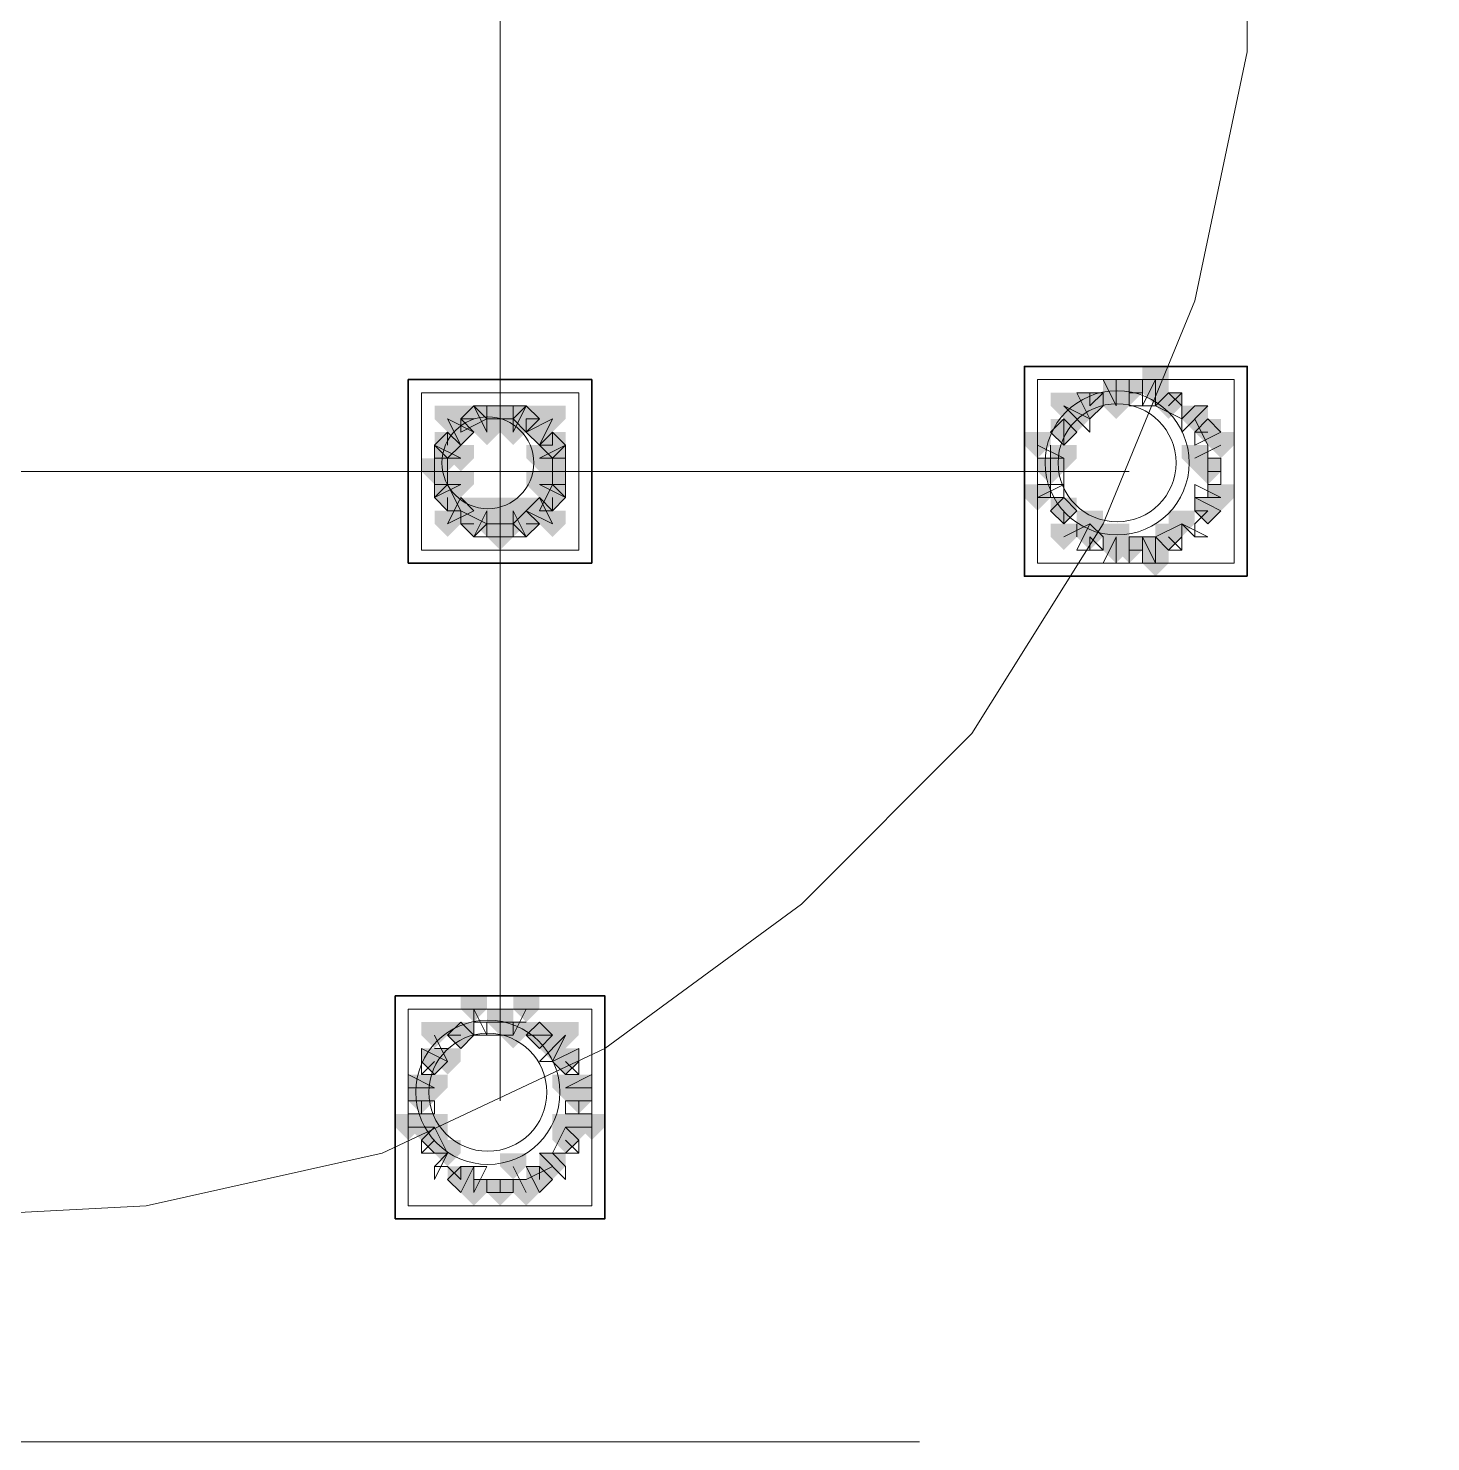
# Model space of a CAD drawing. Header units: millimetres. Extents: x 2315 to 4619, y 1334 to 1897.
# Drawn here: x 3976.33 to 3982.87, y 1534.67 to 1541.26 of the extents above; entities that cross this region are included whole.
import ezdxf

# ---------------------------------------------------------------- set-up
doc = ezdxf.new("R2010")
doc.units = ezdxf.units.MM
doc.linetypes.add('PDF_IMPORT', pattern=[1, 0.8, -0.2])
for name, color, linetype, true_color in [('PDF_10', 7, 'Continuous', 0x00b85c), ('PDF_AXIS', 7, 'Continuous', 0x00b85c), ('PDF_柱构件', 7, 'Continuous', 0x00b85c), ('PDF_转运站初步方案', 7, 'Continuous', 0x00b85c)]:
    doc.layers.add(name, color=color, linetype=linetype, true_color=true_color)
doc.layers.add('PDF_中心线层', color=1, linetype='Continuous')
doc.layers.add('PDF_粗实线层', color=7, linetype='Continuous')

msp = doc.modelspace()

# ---------------------------------------------------------------- hatches: boundary and pattern name
at = {"layer": 'PDF_10', "transparency": 33554559}
for points in [[(3981.4604, 1539.6195), (3981.3993, 1539.6195), (3981.3993, 1539.5584), (3981.4604, 1539.4974), (3981.5215, 1539.5584), (3981.5215, 1539.6195)], [(3981.4604, 1539.6195), (3981.3993, 1539.6195), (3981.3993, 1539.5584), (3981.4604, 1539.4974), (3981.5215, 1539.5584), (3981.5215, 1539.6195)], [(3981.2771, 1539.5584), (3981.2161, 1539.5584), (3981.2161, 1539.4974), (3981.2771, 1539.4363), (3981.3382, 1539.4974), (3981.3382, 1539.5584)], [(3981.2771, 1539.5584), (3981.2161, 1539.5584), (3981.2161, 1539.4974), (3981.2771, 1539.4363), (3981.3382, 1539.4974), (3981.3382, 1539.5584)], [(3981.6436, 1539.5584), (3981.5825, 1539.5584), (3981.5825, 1539.4974), (3981.6436, 1539.4363), (3981.7047, 1539.4974), (3981.7047, 1539.5584)], [(3981.6436, 1539.5584), (3981.5825, 1539.5584), (3981.5825, 1539.4974), (3981.6436, 1539.4363), (3981.7047, 1539.4974), (3981.7047, 1539.5584)], [(3978.4063, 1539.4974), (3978.3452, 1539.4974), (3978.3452, 1539.4363), (3978.4063, 1539.3752), (3978.4674, 1539.4363), (3978.4674, 1539.4974)], [(3978.4063, 1539.4974), (3978.3452, 1539.4974), (3978.3452, 1539.4363), (3978.4063, 1539.3752), (3978.4674, 1539.4363), (3978.4674, 1539.4974)], [(3978.5285, 1539.4974), (3978.4674, 1539.4974), (3978.4674, 1539.4363), (3978.5285, 1539.3752), (3978.5896, 1539.4363), (3978.5896, 1539.4974)], [(3978.5285, 1539.4974), (3978.4674, 1539.4974), (3978.4674, 1539.4363), (3978.5285, 1539.3752), (3978.5896, 1539.4363), (3978.5896, 1539.4974)], [(3978.6506, 1539.4974), (3978.5896, 1539.4974), (3978.5896, 1539.4363), (3978.6506, 1539.3752), (3978.7117, 1539.4363), (3978.7117, 1539.4974)], [(3978.6506, 1539.4974), (3978.5896, 1539.4974), (3978.5896, 1539.4363), (3978.6506, 1539.3752), (3978.7117, 1539.4363), (3978.7117, 1539.4974)], [(3981.155, 1539.4363), (3981.0939, 1539.4363), (3981.0939, 1539.3752), (3981.155, 1539.3141), (3981.2161, 1539.3752), (3981.2161, 1539.4363)], [(3981.155, 1539.4363), (3981.0939, 1539.4363), (3981.0939, 1539.3752), (3981.155, 1539.3141), (3981.2161, 1539.3752), (3981.2161, 1539.4363)], [(3981.155, 1539.4363), (3981.0939, 1539.4363), (3981.0939, 1539.3752), (3981.155, 1539.3141), (3981.2161, 1539.3752), (3981.2161, 1539.4363)], [(3981.8269, 1539.4363), (3981.7658, 1539.4363), (3981.7658, 1539.3752), (3981.8269, 1539.3141), (3981.8879, 1539.3752), (3981.8879, 1539.4363)], [(3981.8269, 1539.4363), (3981.7658, 1539.4363), (3981.7658, 1539.3752), (3981.8269, 1539.3141), (3981.8879, 1539.3752), (3981.8879, 1539.4363)], [(3978.2842, 1539.3752), (3978.2231, 1539.3752), (3978.2231, 1539.3141), (3978.2842, 1539.253), (3978.3452, 1539.3141), (3978.3452, 1539.3752)], [(3978.2842, 1539.3752), (3978.2231, 1539.3752), (3978.2231, 1539.3141), (3978.2842, 1539.253), (3978.3452, 1539.3141), (3978.3452, 1539.3752)], [(3978.2842, 1539.3752), (3978.2231, 1539.3752), (3978.2231, 1539.3141), (3978.2842, 1539.253), (3978.3452, 1539.3141), (3978.3452, 1539.3752)], [(3978.7728, 1539.3752), (3978.7117, 1539.3752), (3978.7117, 1539.3141), (3978.7728, 1539.253), (3978.8339, 1539.3141), (3978.8339, 1539.3752)], [(3978.7728, 1539.3752), (3978.7117, 1539.3752), (3978.7117, 1539.3141), (3978.7728, 1539.253), (3978.8339, 1539.3141), (3978.8339, 1539.3752)], [(3978.2231, 1539.253), (3978.162, 1539.253), (3978.162, 1539.192), (3978.2231, 1539.1309), (3978.2842, 1539.192), (3978.2842, 1539.253)], [(3978.2231, 1539.253), (3978.162, 1539.253), (3978.162, 1539.192), (3978.2231, 1539.1309), (3978.2842, 1539.192), (3978.2842, 1539.253)], [(3978.7728, 1539.253), (3978.7117, 1539.253), (3978.7117, 1539.192), (3978.7728, 1539.1309), (3978.8339, 1539.192), (3978.8339, 1539.253)], [(3978.7728, 1539.253), (3978.7117, 1539.253), (3978.7117, 1539.192), (3978.7728, 1539.1309), (3978.8339, 1539.192), (3978.8339, 1539.253)], [(3981.0939, 1539.253), (3981.0328, 1539.253), (3981.0328, 1539.192), (3981.0939, 1539.1309), (3981.155, 1539.192), (3981.155, 1539.253)], [(3981.0939, 1539.253), (3981.0328, 1539.253), (3981.0328, 1539.192), (3981.0939, 1539.1309), (3981.155, 1539.192), (3981.155, 1539.253)], [(3981.8269, 1539.253), (3981.7658, 1539.253), (3981.7658, 1539.192), (3981.8269, 1539.1309), (3981.8879, 1539.192), (3981.8879, 1539.253)], [(3981.8269, 1539.253), (3981.7658, 1539.253), (3981.7658, 1539.192), (3981.8269, 1539.1309), (3981.8879, 1539.192), (3981.8879, 1539.253)], [(3978.2842, 1539.1309), (3978.2231, 1539.1309), (3978.2231, 1539.0698), (3978.2842, 1539.0087), (3978.3452, 1539.0698), (3978.3452, 1539.1309)], [(3978.2842, 1539.1309), (3978.2231, 1539.1309), (3978.2231, 1539.0698), (3978.2842, 1539.0087), (3978.3452, 1539.0698), (3978.3452, 1539.1309)], [(3978.7728, 1539.1309), (3978.7117, 1539.1309), (3978.7117, 1539.0698), (3978.7728, 1539.0087), (3978.8339, 1539.0698), (3978.8339, 1539.1309)], [(3978.7728, 1539.1309), (3978.7117, 1539.1309), (3978.7117, 1539.0698), (3978.7728, 1539.0087), (3978.8339, 1539.0698), (3978.8339, 1539.1309)], [(3981.155, 1539.0698), (3981.0939, 1539.0698), (3981.0939, 1539.0087), (3981.155, 1538.9476), (3981.2161, 1539.0087), (3981.2161, 1539.0698)], [(3981.155, 1539.0698), (3981.0939, 1539.0698), (3981.0939, 1539.0087), (3981.155, 1538.9476), (3981.2161, 1539.0087), (3981.2161, 1539.0698)], [(3981.155, 1539.0698), (3981.0939, 1539.0698), (3981.0939, 1539.0087), (3981.155, 1538.9476), (3981.2161, 1539.0087), (3981.2161, 1539.0698)], [(3981.8269, 1539.0698), (3981.7658, 1539.0698), (3981.7658, 1539.0087), (3981.8269, 1538.9476), (3981.8879, 1539.0087), (3981.8879, 1539.0698)], [(3981.8269, 1539.0698), (3981.7658, 1539.0698), (3981.7658, 1539.0087), (3981.8269, 1538.9476), (3981.8879, 1539.0087), (3981.8879, 1539.0698)], [(3978.4063, 1539.0087), (3978.3452, 1539.0087), (3978.3452, 1538.9476), (3978.4063, 1538.8866), (3978.4674, 1538.9476), (3978.4674, 1539.0087)], [(3978.4063, 1539.0087), (3978.3452, 1539.0087), (3978.3452, 1538.9476), (3978.4063, 1538.8866), (3978.4674, 1538.9476), (3978.4674, 1539.0087)], [(3978.6506, 1539.0087), (3978.5896, 1539.0087), (3978.5896, 1538.9476), (3978.6506, 1538.8866), (3978.7117, 1538.9476), (3978.7117, 1539.0087)], [(3978.6506, 1539.0087), (3978.5896, 1539.0087), (3978.5896, 1538.9476), (3978.6506, 1538.8866), (3978.7117, 1538.9476), (3978.7117, 1539.0087)], [(3978.6506, 1539.0087), (3978.5896, 1539.0087), (3978.5896, 1538.9476), (3978.6506, 1538.8866), (3978.7117, 1538.9476), (3978.7117, 1539.0087)], [(3978.5285, 1538.9476), (3978.4674, 1538.9476), (3978.4674, 1538.8866), (3978.5285, 1538.8255), (3978.5896, 1538.8866), (3978.5896, 1538.9476)], [(3978.5285, 1538.9476), (3978.4674, 1538.9476), (3978.4674, 1538.8866), (3978.5285, 1538.8255), (3978.5896, 1538.8866), (3978.5896, 1538.9476)], [(3981.2771, 1538.9476), (3981.2161, 1538.9476), (3981.2161, 1538.8866), (3981.2771, 1538.8255), (3981.3382, 1538.8866), (3981.3382, 1538.9476)], [(3981.2771, 1538.9476), (3981.2161, 1538.9476), (3981.2161, 1538.8866), (3981.2771, 1538.8255), (3981.3382, 1538.8866), (3981.3382, 1538.9476)], [(3981.6436, 1538.9476), (3981.5825, 1538.9476), (3981.5825, 1538.8866), (3981.6436, 1538.8255), (3981.7047, 1538.8866), (3981.7047, 1538.9476)], [(3981.6436, 1538.9476), (3981.5825, 1538.9476), (3981.5825, 1538.8866), (3981.6436, 1538.8255), (3981.7047, 1538.8866), (3981.7047, 1538.9476)], [(3981.4604, 1538.8866), (3981.3993, 1538.8866), (3981.3993, 1538.8255), (3981.4604, 1538.7644), (3981.5215, 1538.8255), (3981.5215, 1538.8866)], [(3981.4604, 1538.8866), (3981.3993, 1538.8866), (3981.3993, 1538.8255), (3981.4604, 1538.7644), (3981.5215, 1538.8255), (3981.5215, 1538.8866)], [(3978.3452, 1536.6265), (3978.2842, 1536.6265), (3978.2842, 1536.5655), (3978.3452, 1536.5044), (3978.4063, 1536.5655), (3978.4063, 1536.6265)], [(3978.3452, 1536.6265), (3978.2842, 1536.6265), (3978.2842, 1536.5655), (3978.3452, 1536.5044), (3978.4063, 1536.5655), (3978.4063, 1536.6265)], [(3978.3452, 1536.6265), (3978.2842, 1536.6265), (3978.2842, 1536.5655), (3978.3452, 1536.5044), (3978.4063, 1536.5655), (3978.4063, 1536.6265)], [(3978.5285, 1536.6876), (3978.4674, 1536.6876), (3978.4674, 1536.6265), (3978.5285, 1536.5655), (3978.5896, 1536.6265), (3978.5896, 1536.6876)], [(3978.5285, 1536.6876), (3978.4674, 1536.6876), (3978.4674, 1536.6265), (3978.5285, 1536.5655), (3978.5896, 1536.6265), (3978.5896, 1536.6876)], [(3978.7117, 1536.6265), (3978.6506, 1536.6265), (3978.6506, 1536.5655), (3978.7117, 1536.5044), (3978.7728, 1536.5655), (3978.7728, 1536.6265)], [(3978.7117, 1536.6265), (3978.6506, 1536.6265), (3978.6506, 1536.5655), (3978.7117, 1536.5044), (3978.7728, 1536.5655), (3978.7728, 1536.6265)], [(3978.7117, 1536.6265), (3978.6506, 1536.6265), (3978.6506, 1536.5655), (3978.7117, 1536.5044), (3978.7728, 1536.5655), (3978.7728, 1536.6265)], [(3978.2231, 1536.5044), (3978.162, 1536.5044), (3978.162, 1536.4433), (3978.2231, 1536.3822), (3978.2842, 1536.4433), (3978.2842, 1536.5044)], [(3978.2231, 1536.5044), (3978.162, 1536.5044), (3978.162, 1536.4433), (3978.2231, 1536.3822), (3978.2842, 1536.4433), (3978.2842, 1536.5044)], [(3978.8339, 1536.5044), (3978.7728, 1536.5044), (3978.7728, 1536.4433), (3978.8339, 1536.3822), (3978.895, 1536.4433), (3978.895, 1536.5044)], [(3978.8339, 1536.5044), (3978.7728, 1536.5044), (3978.7728, 1536.4433), (3978.8339, 1536.3822), (3978.895, 1536.4433), (3978.895, 1536.5044)], [(3978.162, 1536.3211), (3978.1009, 1536.3211), (3978.1009, 1536.2601), (3978.162, 1536.199), (3978.2231, 1536.2601), (3978.2231, 1536.3211)], [(3978.162, 1536.3211), (3978.1009, 1536.3211), (3978.1009, 1536.2601), (3978.162, 1536.199), (3978.2231, 1536.2601), (3978.2231, 1536.3211)], [(3978.895, 1536.3211), (3978.8339, 1536.3211), (3978.8339, 1536.2601), (3978.895, 1536.199), (3978.9561, 1536.2601), (3978.9561, 1536.3211)], [(3978.895, 1536.3211), (3978.8339, 1536.3211), (3978.8339, 1536.2601), (3978.895, 1536.199), (3978.9561, 1536.2601), (3978.9561, 1536.3211)], [(3978.2231, 1536.1379), (3978.162, 1536.1379), (3978.162, 1536.0768), (3978.2231, 1536.0157), (3978.2842, 1536.0768), (3978.2842, 1536.1379)], [(3978.2231, 1536.1379), (3978.162, 1536.1379), (3978.162, 1536.0768), (3978.2231, 1536.0157), (3978.2842, 1536.0768), (3978.2842, 1536.1379)], [(3978.8339, 1536.1379), (3978.7728, 1536.1379), (3978.7728, 1536.0768), (3978.8339, 1536.0157), (3978.895, 1536.0768), (3978.895, 1536.1379)], [(3978.8339, 1536.1379), (3978.7728, 1536.1379), (3978.7728, 1536.0768), (3978.8339, 1536.0157), (3978.895, 1536.0768), (3978.895, 1536.1379)], [(3978.3452, 1535.9547), (3978.2842, 1535.9547), (3978.2842, 1535.8936), (3978.3452, 1535.8325), (3978.4063, 1535.8936), (3978.4063, 1535.9547)], [(3978.3452, 1535.9547), (3978.2842, 1535.9547), (3978.2842, 1535.8936), (3978.3452, 1535.8325), (3978.4063, 1535.8936), (3978.4063, 1535.9547)], [(3978.7117, 1535.9547), (3978.6506, 1535.9547), (3978.6506, 1535.8936), (3978.7117, 1535.8325), (3978.7728, 1535.8936), (3978.7728, 1535.9547)], [(3978.7117, 1535.9547), (3978.6506, 1535.9547), (3978.6506, 1535.8936), (3978.7117, 1535.8325), (3978.7728, 1535.8936), (3978.7728, 1535.9547)], [(3978.5285, 1535.8936), (3978.4674, 1535.8936), (3978.4674, 1535.8325), (3978.5285, 1535.7714), (3978.5896, 1535.8325), (3978.5896, 1535.8936)], [(3978.5285, 1535.8936), (3978.4674, 1535.8936), (3978.4674, 1535.8325), (3978.5285, 1535.7714), (3978.5896, 1535.8325), (3978.5896, 1535.8936)]]:
    msp.add_hatch(color=6, dxfattribs=at).paths.add_polyline_path(points)
at = {"layer": 'PDF_柱构件', "transparency": 33554559}
for points in [[(3981.5825, 1539.6806), (3981.5215, 1539.6806), (3981.5215, 1539.6195), (3981.5825, 1539.5584), (3981.6436, 1539.6195), (3981.6436, 1539.6806)], [(3981.3993, 1539.6195), (3981.3382, 1539.6195), (3981.3382, 1539.5584), (3981.3993, 1539.4974), (3981.4604, 1539.5584), (3981.4604, 1539.6195)], [(3981.5825, 1539.6195), (3981.5215, 1539.6195), (3981.5215, 1539.5584), (3981.5825, 1539.4974), (3981.6436, 1539.5584), (3981.6436, 1539.6195)], [(3981.155, 1539.5584), (3981.0939, 1539.5584), (3981.0939, 1539.4974), (3981.155, 1539.4363), (3981.2161, 1539.4974), (3981.2161, 1539.5584)], [(3981.3993, 1539.5584), (3981.3382, 1539.5584), (3981.3382, 1539.4974), (3981.3993, 1539.4363), (3981.4604, 1539.4974), (3981.4604, 1539.5584)], [(3978.2842, 1539.4974), (3978.2231, 1539.4974), (3978.2231, 1539.4363), (3978.2842, 1539.3752), (3978.3452, 1539.4363), (3978.3452, 1539.4974)], [(3978.4674, 1539.4974), (3978.4063, 1539.4974), (3978.4063, 1539.4363), (3978.4674, 1539.3752), (3978.5285, 1539.4363), (3978.5285, 1539.4974)], [(3978.5896, 1539.4974), (3978.5285, 1539.4974), (3978.5285, 1539.4363), (3978.5896, 1539.3752), (3978.6506, 1539.4363), (3978.6506, 1539.4974)], [(3978.7728, 1539.4974), (3978.7117, 1539.4974), (3978.7117, 1539.4363), (3978.7728, 1539.3752), (3978.8339, 1539.4363), (3978.8339, 1539.4974)], [(3981.2161, 1539.4974), (3981.155, 1539.4974), (3981.155, 1539.4363), (3981.2161, 1539.3752), (3981.2771, 1539.4363), (3981.2771, 1539.4974)], [(3981.7658, 1539.4974), (3981.7047, 1539.4974), (3981.7047, 1539.4363), (3981.7658, 1539.3752), (3981.8269, 1539.4363), (3981.8269, 1539.4974)], [(3978.3452, 1539.4363), (3978.2842, 1539.4363), (3978.2842, 1539.3752), (3978.3452, 1539.3141), (3978.4063, 1539.3752), (3978.4063, 1539.4363)], [(3978.4674, 1539.4363), (3978.4063, 1539.4363), (3978.4063, 1539.3752), (3978.4674, 1539.3141), (3978.5285, 1539.3752), (3978.5285, 1539.4363)], [(3978.5896, 1539.4363), (3978.5285, 1539.4363), (3978.5285, 1539.3752), (3978.5896, 1539.3141), (3978.6506, 1539.3752), (3978.6506, 1539.4363)], [(3978.7117, 1539.4363), (3978.6506, 1539.4363), (3978.6506, 1539.3752), (3978.7117, 1539.3141), (3978.7728, 1539.3752), (3978.7728, 1539.4363)], [(3981.0328, 1539.3752), (3980.9717, 1539.3752), (3980.9717, 1539.3141), (3981.0328, 1539.253), (3981.0939, 1539.3141), (3981.0939, 1539.3752)], [(3981.8879, 1539.3752), (3981.8269, 1539.3752), (3981.8269, 1539.3141), (3981.8879, 1539.253), (3981.949, 1539.3141), (3981.949, 1539.3752)], [(3978.2842, 1539.3141), (3978.2231, 1539.3141), (3978.2231, 1539.253), (3978.2842, 1539.192), (3978.3452, 1539.253), (3978.3452, 1539.3141)], [(3978.3452, 1539.3141), (3978.2842, 1539.3141), (3978.2842, 1539.253), (3978.3452, 1539.192), (3978.4063, 1539.253), (3978.4063, 1539.3141)], [(3978.7117, 1539.3141), (3978.6506, 1539.3141), (3978.6506, 1539.253), (3978.7117, 1539.192), (3978.7728, 1539.253), (3978.7728, 1539.3141)], [(3978.7728, 1539.3141), (3978.7117, 1539.3141), (3978.7117, 1539.253), (3978.7728, 1539.192), (3978.8339, 1539.253), (3978.8339, 1539.3141)], [(3981.155, 1539.3141), (3981.0939, 1539.3141), (3981.0939, 1539.253), (3981.155, 1539.192), (3981.2161, 1539.253), (3981.2161, 1539.3141)], [(3981.7658, 1539.3141), (3981.7047, 1539.3141), (3981.7047, 1539.253), (3981.7658, 1539.192), (3981.8269, 1539.253), (3981.8269, 1539.3141)], [(3978.2842, 1539.192), (3978.2231, 1539.192), (3978.2231, 1539.1309), (3978.2842, 1539.0698), (3978.3452, 1539.1309), (3978.3452, 1539.192)], [(3978.3452, 1539.192), (3978.2842, 1539.192), (3978.2842, 1539.1309), (3978.3452, 1539.0698), (3978.4063, 1539.1309), (3978.4063, 1539.192)], [(3978.7117, 1539.192), (3978.6506, 1539.192), (3978.6506, 1539.1309), (3978.7117, 1539.0698), (3978.7728, 1539.1309), (3978.7728, 1539.192)], [(3978.7728, 1539.192), (3978.7117, 1539.192), (3978.7117, 1539.1309), (3978.7728, 1539.0698), (3978.8339, 1539.1309), (3978.8339, 1539.192)], [(3981.0328, 1539.1309), (3980.9717, 1539.1309), (3980.9717, 1539.0698), (3981.0328, 1539.0087), (3981.0939, 1539.0698), (3981.0939, 1539.1309)], [(3981.8879, 1539.1309), (3981.8269, 1539.1309), (3981.8269, 1539.0698), (3981.8879, 1539.0087), (3981.949, 1539.0698), (3981.949, 1539.1309)], [(3978.3452, 1539.0698), (3978.2842, 1539.0698), (3978.2842, 1539.0087), (3978.3452, 1538.9476), (3978.4063, 1539.0087), (3978.4063, 1539.0698)], [(3978.4674, 1539.0698), (3978.4063, 1539.0698), (3978.4063, 1539.0087), (3978.4674, 1538.9476), (3978.5285, 1539.0087), (3978.5285, 1539.0698)], [(3978.5896, 1539.0698), (3978.5285, 1539.0698), (3978.5285, 1539.0087), (3978.5896, 1538.9476), (3978.6506, 1539.0087), (3978.6506, 1539.0698)], [(3978.7117, 1539.0698), (3978.6506, 1539.0698), (3978.6506, 1539.0087), (3978.7117, 1538.9476), (3978.7728, 1539.0087), (3978.7728, 1539.0698)], [(3978.2842, 1539.0087), (3978.2231, 1539.0087), (3978.2231, 1538.9476), (3978.2842, 1538.8866), (3978.3452, 1538.9476), (3978.3452, 1539.0087)], [(3978.4674, 1539.0087), (3978.4063, 1539.0087), (3978.4063, 1538.9476), (3978.4674, 1538.8866), (3978.5285, 1538.9476), (3978.5285, 1539.0087)], [(3978.5896, 1539.0087), (3978.5285, 1539.0087), (3978.5285, 1538.9476), (3978.5896, 1538.8866), (3978.6506, 1538.9476), (3978.6506, 1539.0087)], [(3978.7728, 1539.0087), (3978.7117, 1539.0087), (3978.7117, 1538.9476), (3978.7728, 1538.8866), (3978.8339, 1538.9476), (3978.8339, 1539.0087)], [(3981.2771, 1539.0087), (3981.2161, 1539.0087), (3981.2161, 1538.9476), (3981.2771, 1538.8866), (3981.3382, 1538.9476), (3981.3382, 1539.0087)], [(3981.7047, 1539.0087), (3981.6436, 1539.0087), (3981.6436, 1538.9476), (3981.7047, 1538.8866), (3981.7658, 1538.9476), (3981.7658, 1539.0087)], [(3981.155, 1538.9476), (3981.0939, 1538.9476), (3981.0939, 1538.8866), (3981.155, 1538.8255), (3981.2161, 1538.8866), (3981.2161, 1538.9476)], [(3981.3993, 1538.9476), (3981.3382, 1538.9476), (3981.3382, 1538.8866), (3981.3993, 1538.8255), (3981.4604, 1538.8866), (3981.4604, 1538.9476)], [(3981.3993, 1538.8866), (3981.3382, 1538.8866), (3981.3382, 1538.8255), (3981.3993, 1538.7644), (3981.4604, 1538.8255), (3981.4604, 1538.8866)], [(3981.5825, 1538.8866), (3981.5215, 1538.8866), (3981.5215, 1538.8255), (3981.5825, 1538.7644), (3981.6436, 1538.8255), (3981.6436, 1538.8866)], [(3981.5825, 1538.8255), (3981.5215, 1538.8255), (3981.5215, 1538.7644), (3981.5825, 1538.7033), (3981.6436, 1538.7644), (3981.6436, 1538.8255)], [(3978.4063, 1536.7487), (3978.3452, 1536.7487), (3978.3452, 1536.6876), (3978.4063, 1536.6265), (3978.4674, 1536.6876), (3978.4674, 1536.7487)], [(3978.6506, 1536.7487), (3978.5896, 1536.7487), (3978.5896, 1536.6876), (3978.6506, 1536.6265), (3978.7117, 1536.6876), (3978.7117, 1536.7487)], [(3978.2231, 1536.6265), (3978.162, 1536.6265), (3978.162, 1536.5655), (3978.2231, 1536.5044), (3978.2842, 1536.5655), (3978.2842, 1536.6265)], [(3978.5896, 1536.6265), (3978.5285, 1536.6265), (3978.5285, 1536.5655), (3978.5896, 1536.5044), (3978.6506, 1536.5655), (3978.6506, 1536.6265)], [(3978.8339, 1536.6265), (3978.7728, 1536.6265), (3978.7728, 1536.5655), (3978.8339, 1536.5044), (3978.895, 1536.5655), (3978.895, 1536.6265)], [(3978.7728, 1536.5655), (3978.7117, 1536.5655), (3978.7117, 1536.5044), (3978.7728, 1536.4433), (3978.8339, 1536.5044), (3978.8339, 1536.5655)], [(3978.2842, 1536.5044), (3978.2231, 1536.5044), (3978.2231, 1536.4433), (3978.2842, 1536.3822), (3978.3452, 1536.4433), (3978.3452, 1536.5044)], [(3978.162, 1536.3822), (3978.1009, 1536.3822), (3978.1009, 1536.3211), (3978.162, 1536.2601), (3978.2231, 1536.3211), (3978.2231, 1536.3822)], [(3978.2231, 1536.3822), (3978.162, 1536.3822), (3978.162, 1536.3211), (3978.2231, 1536.2601), (3978.2842, 1536.3211), (3978.2842, 1536.3822)], [(3978.8339, 1536.3822), (3978.7728, 1536.3822), (3978.7728, 1536.3211), (3978.8339, 1536.2601), (3978.895, 1536.3211), (3978.895, 1536.3822)], [(3978.895, 1536.3822), (3978.8339, 1536.3822), (3978.8339, 1536.3211), (3978.895, 1536.2601), (3978.9561, 1536.3211), (3978.9561, 1536.3822)], [(3978.1009, 1536.199), (3978.0398, 1536.199), (3978.0398, 1536.1379), (3978.1009, 1536.0768), (3978.162, 1536.1379), (3978.162, 1536.199)], [(3978.162, 1536.199), (3978.1009, 1536.199), (3978.1009, 1536.1379), (3978.162, 1536.0768), (3978.2231, 1536.1379), (3978.2231, 1536.199)], [(3978.2231, 1536.199), (3978.162, 1536.199), (3978.162, 1536.1379), (3978.2231, 1536.0768), (3978.2842, 1536.1379), (3978.2842, 1536.199)], [(3978.8339, 1536.199), (3978.7728, 1536.199), (3978.7728, 1536.1379), (3978.8339, 1536.0768), (3978.895, 1536.1379), (3978.895, 1536.199)], [(3978.895, 1536.199), (3978.8339, 1536.199), (3978.8339, 1536.1379), (3978.895, 1536.0768), (3978.9561, 1536.1379), (3978.9561, 1536.199)], [(3978.9561, 1536.199), (3978.895, 1536.199), (3978.895, 1536.1379), (3978.9561, 1536.0768), (3979.0171, 1536.1379), (3979.0171, 1536.199)], [(3978.2842, 1536.0768), (3978.2231, 1536.0768), (3978.2231, 1536.0157), (3978.2842, 1535.9547), (3978.3452, 1536.0157), (3978.3452, 1536.0768)], [(3978.5896, 1536.0157), (3978.5285, 1536.0157), (3978.5285, 1535.9547), (3978.5896, 1535.8936), (3978.6506, 1535.9547), (3978.6506, 1536.0157)], [(3978.7728, 1536.0157), (3978.7117, 1536.0157), (3978.7117, 1535.9547), (3978.7728, 1535.8936), (3978.8339, 1535.9547), (3978.8339, 1536.0157)], [(3978.4063, 1535.8936), (3978.3452, 1535.8936), (3978.3452, 1535.8325), (3978.4063, 1535.7714), (3978.4674, 1535.8325), (3978.4674, 1535.8936)], [(3978.6506, 1535.8936), (3978.5896, 1535.8936), (3978.5896, 1535.8325), (3978.6506, 1535.7714), (3978.7117, 1535.8325), (3978.7117, 1535.8936)]]:
    msp.add_hatch(color=6, dxfattribs=at).paths.add_polyline_path(points)
at = {"layer": 'PDF_转运站初步方案', "transparency": 33554559}
for points in [[(3981.4604, 1539.6195), (3981.3993, 1539.6195), (3981.3993, 1539.5584), (3981.4604, 1539.4974), (3981.5215, 1539.5584), (3981.5215, 1539.6195)], [(3981.4604, 1539.6195), (3981.3993, 1539.6195), (3981.3993, 1539.5584), (3981.4604, 1539.4974), (3981.5215, 1539.5584), (3981.5215, 1539.6195)], [(3981.2771, 1539.5584), (3981.2161, 1539.5584), (3981.2161, 1539.4974), (3981.2771, 1539.4363), (3981.3382, 1539.4974), (3981.3382, 1539.5584)], [(3981.2771, 1539.5584), (3981.2161, 1539.5584), (3981.2161, 1539.4974), (3981.2771, 1539.4363), (3981.3382, 1539.4974), (3981.3382, 1539.5584)], [(3981.6436, 1539.5584), (3981.5825, 1539.5584), (3981.5825, 1539.4974), (3981.6436, 1539.4363), (3981.7047, 1539.4974), (3981.7047, 1539.5584)], [(3981.6436, 1539.5584), (3981.5825, 1539.5584), (3981.5825, 1539.4974), (3981.6436, 1539.4363), (3981.7047, 1539.4974), (3981.7047, 1539.5584)], [(3978.4063, 1539.4974), (3978.3452, 1539.4974), (3978.3452, 1539.4363), (3978.4063, 1539.3752), (3978.4674, 1539.4363), (3978.4674, 1539.4974)], [(3978.4063, 1539.4974), (3978.3452, 1539.4974), (3978.3452, 1539.4363), (3978.4063, 1539.3752), (3978.4674, 1539.4363), (3978.4674, 1539.4974)], [(3978.5285, 1539.4974), (3978.4674, 1539.4974), (3978.4674, 1539.4363), (3978.5285, 1539.3752), (3978.5896, 1539.4363), (3978.5896, 1539.4974)], [(3978.5285, 1539.4974), (3978.4674, 1539.4974), (3978.4674, 1539.4363), (3978.5285, 1539.3752), (3978.5896, 1539.4363), (3978.5896, 1539.4974)], [(3978.6506, 1539.4974), (3978.5896, 1539.4974), (3978.5896, 1539.4363), (3978.6506, 1539.3752), (3978.7117, 1539.4363), (3978.7117, 1539.4974)], [(3978.6506, 1539.4974), (3978.5896, 1539.4974), (3978.5896, 1539.4363), (3978.6506, 1539.3752), (3978.7117, 1539.4363), (3978.7117, 1539.4974)], [(3981.155, 1539.4363), (3981.0939, 1539.4363), (3981.0939, 1539.3752), (3981.155, 1539.3141), (3981.2161, 1539.3752), (3981.2161, 1539.4363)], [(3981.155, 1539.4363), (3981.0939, 1539.4363), (3981.0939, 1539.3752), (3981.155, 1539.3141), (3981.2161, 1539.3752), (3981.2161, 1539.4363)], [(3981.8269, 1539.4363), (3981.7658, 1539.4363), (3981.7658, 1539.3752), (3981.8269, 1539.3141), (3981.8879, 1539.3752), (3981.8879, 1539.4363)], [(3981.8269, 1539.4363), (3981.7658, 1539.4363), (3981.7658, 1539.3752), (3981.8269, 1539.3141), (3981.8879, 1539.3752), (3981.8879, 1539.4363)], [(3978.2842, 1539.3752), (3978.2231, 1539.3752), (3978.2231, 1539.3141), (3978.2842, 1539.253), (3978.3452, 1539.3141), (3978.3452, 1539.3752)], [(3978.2842, 1539.3752), (3978.2231, 1539.3752), (3978.2231, 1539.3141), (3978.2842, 1539.253), (3978.3452, 1539.3141), (3978.3452, 1539.3752)], [(3978.7728, 1539.3752), (3978.7117, 1539.3752), (3978.7117, 1539.3141), (3978.7728, 1539.253), (3978.8339, 1539.3141), (3978.8339, 1539.3752)], [(3978.7728, 1539.3752), (3978.7117, 1539.3752), (3978.7117, 1539.3141), (3978.7728, 1539.253), (3978.8339, 1539.3141), (3978.8339, 1539.3752)], [(3978.2231, 1539.253), (3978.162, 1539.253), (3978.162, 1539.192), (3978.2231, 1539.1309), (3978.2842, 1539.192), (3978.2842, 1539.253)], [(3978.2231, 1539.253), (3978.162, 1539.253), (3978.162, 1539.192), (3978.2231, 1539.1309), (3978.2842, 1539.192), (3978.2842, 1539.253)], [(3978.7728, 1539.253), (3978.7117, 1539.253), (3978.7117, 1539.192), (3978.7728, 1539.1309), (3978.8339, 1539.192), (3978.8339, 1539.253)], [(3978.7728, 1539.253), (3978.7117, 1539.253), (3978.7117, 1539.192), (3978.7728, 1539.1309), (3978.8339, 1539.192), (3978.8339, 1539.253)], [(3981.0939, 1539.253), (3981.0328, 1539.253), (3981.0328, 1539.192), (3981.0939, 1539.1309), (3981.155, 1539.192), (3981.155, 1539.253)], [(3981.0939, 1539.253), (3981.0328, 1539.253), (3981.0328, 1539.192), (3981.0939, 1539.1309), (3981.155, 1539.192), (3981.155, 1539.253)], [(3981.8269, 1539.253), (3981.7658, 1539.253), (3981.7658, 1539.192), (3981.8269, 1539.1309), (3981.8879, 1539.192), (3981.8879, 1539.253)], [(3981.8269, 1539.253), (3981.7658, 1539.253), (3981.7658, 1539.192), (3981.8269, 1539.1309), (3981.8879, 1539.192), (3981.8879, 1539.253)], [(3978.2842, 1539.1309), (3978.2231, 1539.1309), (3978.2231, 1539.0698), (3978.2842, 1539.0087), (3978.3452, 1539.0698), (3978.3452, 1539.1309)], [(3978.2842, 1539.1309), (3978.2231, 1539.1309), (3978.2231, 1539.0698), (3978.2842, 1539.0087), (3978.3452, 1539.0698), (3978.3452, 1539.1309)], [(3978.7728, 1539.1309), (3978.7117, 1539.1309), (3978.7117, 1539.0698), (3978.7728, 1539.0087), (3978.8339, 1539.0698), (3978.8339, 1539.1309)], [(3978.7728, 1539.1309), (3978.7117, 1539.1309), (3978.7117, 1539.0698), (3978.7728, 1539.0087), (3978.8339, 1539.0698), (3978.8339, 1539.1309)], [(3981.155, 1539.0698), (3981.0939, 1539.0698), (3981.0939, 1539.0087), (3981.155, 1538.9476), (3981.2161, 1539.0087), (3981.2161, 1539.0698)], [(3981.155, 1539.0698), (3981.0939, 1539.0698), (3981.0939, 1539.0087), (3981.155, 1538.9476), (3981.2161, 1539.0087), (3981.2161, 1539.0698)], [(3981.8269, 1539.0698), (3981.7658, 1539.0698), (3981.7658, 1539.0087), (3981.8269, 1538.9476), (3981.8879, 1539.0087), (3981.8879, 1539.0698)], [(3981.8269, 1539.0698), (3981.7658, 1539.0698), (3981.7658, 1539.0087), (3981.8269, 1538.9476), (3981.8879, 1539.0087), (3981.8879, 1539.0698)], [(3978.4063, 1539.0087), (3978.3452, 1539.0087), (3978.3452, 1538.9476), (3978.4063, 1538.8866), (3978.4674, 1538.9476), (3978.4674, 1539.0087)], [(3978.4063, 1539.0087), (3978.3452, 1539.0087), (3978.3452, 1538.9476), (3978.4063, 1538.8866), (3978.4674, 1538.9476), (3978.4674, 1539.0087)], [(3978.6506, 1539.0087), (3978.5896, 1539.0087), (3978.5896, 1538.9476), (3978.6506, 1538.8866), (3978.7117, 1538.9476), (3978.7117, 1539.0087)], [(3978.6506, 1539.0087), (3978.5896, 1539.0087), (3978.5896, 1538.9476), (3978.6506, 1538.8866), (3978.7117, 1538.9476), (3978.7117, 1539.0087)], [(3978.5285, 1538.9476), (3978.4674, 1538.9476), (3978.4674, 1538.8866), (3978.5285, 1538.8255), (3978.5896, 1538.8866), (3978.5896, 1538.9476)], [(3978.5285, 1538.9476), (3978.4674, 1538.9476), (3978.4674, 1538.8866), (3978.5285, 1538.8255), (3978.5896, 1538.8866), (3978.5896, 1538.9476)], [(3981.2771, 1538.9476), (3981.2161, 1538.9476), (3981.2161, 1538.8866), (3981.2771, 1538.8255), (3981.3382, 1538.8866), (3981.3382, 1538.9476)], [(3981.2771, 1538.9476), (3981.2161, 1538.9476), (3981.2161, 1538.8866), (3981.2771, 1538.8255), (3981.3382, 1538.8866), (3981.3382, 1538.9476)], [(3981.6436, 1538.9476), (3981.5825, 1538.9476), (3981.5825, 1538.8866), (3981.6436, 1538.8255), (3981.7047, 1538.8866), (3981.7047, 1538.9476)], [(3981.6436, 1538.9476), (3981.5825, 1538.9476), (3981.5825, 1538.8866), (3981.6436, 1538.8255), (3981.7047, 1538.8866), (3981.7047, 1538.9476)], [(3981.4604, 1538.8866), (3981.3993, 1538.8866), (3981.3993, 1538.8255), (3981.4604, 1538.7644), (3981.5215, 1538.8255), (3981.5215, 1538.8866)], [(3981.4604, 1538.8866), (3981.3993, 1538.8866), (3981.3993, 1538.8255), (3981.4604, 1538.7644), (3981.5215, 1538.8255), (3981.5215, 1538.8866)], [(3978.3452, 1536.6265), (3978.2842, 1536.6265), (3978.2842, 1536.5655), (3978.3452, 1536.5044), (3978.4063, 1536.5655), (3978.4063, 1536.6265)], [(3978.3452, 1536.6265), (3978.2842, 1536.6265), (3978.2842, 1536.5655), (3978.3452, 1536.5044), (3978.4063, 1536.5655), (3978.4063, 1536.6265)], [(3978.5285, 1536.6876), (3978.4674, 1536.6876), (3978.4674, 1536.6265), (3978.5285, 1536.5655), (3978.5896, 1536.6265), (3978.5896, 1536.6876)], [(3978.5285, 1536.6876), (3978.4674, 1536.6876), (3978.4674, 1536.6265), (3978.5285, 1536.5655), (3978.5896, 1536.6265), (3978.5896, 1536.6876)], [(3978.7117, 1536.6265), (3978.6506, 1536.6265), (3978.6506, 1536.5655), (3978.7117, 1536.5044), (3978.7728, 1536.5655), (3978.7728, 1536.6265)], [(3978.7117, 1536.6265), (3978.6506, 1536.6265), (3978.6506, 1536.5655), (3978.7117, 1536.5044), (3978.7728, 1536.5655), (3978.7728, 1536.6265)], [(3978.2231, 1536.5044), (3978.162, 1536.5044), (3978.162, 1536.4433), (3978.2231, 1536.3822), (3978.2842, 1536.4433), (3978.2842, 1536.5044)], [(3978.2231, 1536.5044), (3978.162, 1536.5044), (3978.162, 1536.4433), (3978.2231, 1536.3822), (3978.2842, 1536.4433), (3978.2842, 1536.5044)], [(3978.8339, 1536.5044), (3978.7728, 1536.5044), (3978.7728, 1536.4433), (3978.8339, 1536.3822), (3978.895, 1536.4433), (3978.895, 1536.5044)], [(3978.8339, 1536.5044), (3978.7728, 1536.5044), (3978.7728, 1536.4433), (3978.8339, 1536.3822), (3978.895, 1536.4433), (3978.895, 1536.5044)], [(3978.162, 1536.3211), (3978.1009, 1536.3211), (3978.1009, 1536.2601), (3978.162, 1536.199), (3978.2231, 1536.2601), (3978.2231, 1536.3211)], [(3978.162, 1536.3211), (3978.1009, 1536.3211), (3978.1009, 1536.2601), (3978.162, 1536.199), (3978.2231, 1536.2601), (3978.2231, 1536.3211)], [(3978.895, 1536.3211), (3978.8339, 1536.3211), (3978.8339, 1536.2601), (3978.895, 1536.199), (3978.9561, 1536.2601), (3978.9561, 1536.3211)], [(3978.895, 1536.3211), (3978.8339, 1536.3211), (3978.8339, 1536.2601), (3978.895, 1536.199), (3978.9561, 1536.2601), (3978.9561, 1536.3211)], [(3978.2231, 1536.1379), (3978.162, 1536.1379), (3978.162, 1536.0768), (3978.2231, 1536.0157), (3978.2842, 1536.0768), (3978.2842, 1536.1379)], [(3978.2231, 1536.1379), (3978.162, 1536.1379), (3978.162, 1536.0768), (3978.2231, 1536.0157), (3978.2842, 1536.0768), (3978.2842, 1536.1379)], [(3978.8339, 1536.1379), (3978.7728, 1536.1379), (3978.7728, 1536.0768), (3978.8339, 1536.0157), (3978.895, 1536.0768), (3978.895, 1536.1379)], [(3978.8339, 1536.1379), (3978.7728, 1536.1379), (3978.7728, 1536.0768), (3978.8339, 1536.0157), (3978.895, 1536.0768), (3978.895, 1536.1379)], [(3978.3452, 1535.9547), (3978.2842, 1535.9547), (3978.2842, 1535.8936), (3978.3452, 1535.8325), (3978.4063, 1535.8936), (3978.4063, 1535.9547)], [(3978.3452, 1535.9547), (3978.2842, 1535.9547), (3978.2842, 1535.8936), (3978.3452, 1535.8325), (3978.4063, 1535.8936), (3978.4063, 1535.9547)], [(3978.7117, 1535.9547), (3978.6506, 1535.9547), (3978.6506, 1535.8936), (3978.7117, 1535.8325), (3978.7728, 1535.8936), (3978.7728, 1535.9547)], [(3978.7117, 1535.9547), (3978.6506, 1535.9547), (3978.6506, 1535.8936), (3978.7117, 1535.8325), (3978.7728, 1535.8936), (3978.7728, 1535.9547)], [(3978.5285, 1535.8936), (3978.4674, 1535.8936), (3978.4674, 1535.8325), (3978.5285, 1535.7714), (3978.5896, 1535.8325), (3978.5896, 1535.8936)], [(3978.5285, 1535.8936), (3978.4674, 1535.8936), (3978.4674, 1535.8325), (3978.5285, 1535.7714), (3978.5896, 1535.8325), (3978.5896, 1535.8936)]]:
    msp.add_hatch(color=6, dxfattribs=at).paths.add_polyline_path(points)

# ---------------------------------------------------------------- linework, layer by layer
at = {"layer": 'PDF_10', "color": 6, "lineweight": 18}
for points in [[(3981.4604, 1539.6195), (3981.4604, 1539.5584), (3981.5215, 1539.5584)], [(3981.2771, 1539.5584), (3981.2771, 1539.4974), (3981.3382, 1539.5584)], [(3981.6436, 1539.5584), (3981.7047, 1539.4974)], [(3981.6436, 1539.4974), (3981.7047, 1539.5584)], [(3978.5285, 1539.4363), (3978.5285, 1539.4974)], [(3978.4063, 1539.3752), (3978.3452, 1539.4363), (3978.4063, 1539.4363)], [(3978.4674, 1539.4363), (3978.5896, 1539.4363)], [(3978.6506, 1539.3752), (3978.6506, 1539.4363), (3978.7117, 1539.4363)], [(3981.155, 1539.3141), (3981.155, 1539.4363)], [(3981.7658, 1539.4363), (3981.8269, 1539.3141)], [(3978.2842, 1539.3141), (3978.2842, 1539.3752)], [(3978.7728, 1539.3752), (3978.7728, 1539.3141), (3978.7117, 1539.3141)], [(3981.7658, 1539.3752), (3981.8269, 1539.3752)], [(3978.2231, 1539.1309), (3978.2231, 1539.253)], [(3978.2842, 1539.192), (3978.2231, 1539.192)], [(3978.7728, 1539.253), (3978.7728, 1539.1309)], [(3978.7728, 1539.192), (3978.8339, 1539.192)], [(3981.0939, 1539.1309), (3981.0939, 1539.253)], [(3981.155, 1539.192), (3981.0939, 1539.192)], [(3981.8269, 1539.253), (3981.8269, 1539.1309)], [(3981.8269, 1539.192), (3981.8879, 1539.192)], [(3978.2842, 1539.0087), (3978.2842, 1539.0698), (3978.2842, 1539.0087)], [(3978.7728, 1539.0698), (3978.7728, 1539.0087), (3978.7117, 1539.0698)], [(3981.155, 1538.9476), (3981.155, 1539.0087)], [(3981.7658, 1539.0087), (3981.8269, 1539.0087), (3981.7658, 1538.9476)], [(3978.3452, 1538.9476), (3978.4063, 1538.9476), (3978.3452, 1538.9476)], [(3978.5285, 1538.9476), (3978.5285, 1538.8866)], [(3978.7117, 1538.9476), (3978.6506, 1538.9476)], [(3978.5896, 1538.8866), (3978.4674, 1538.8866)], [(3981.3382, 1538.8255), (3981.2771, 1538.8866), (3981.2771, 1538.8255)], [(3981.7047, 1538.8866), (3981.6436, 1538.8255)], [(3981.6436, 1538.8866), (3981.7047, 1538.8255)], [(3981.5215, 1538.8255), (3981.4604, 1538.8255), (3981.4604, 1538.7644)], [(3978.5896, 1536.6265), (3978.4674, 1536.6265)], [(3978.5285, 1536.5655), (3978.5285, 1536.6265)], [(3978.3452, 1536.5655), (3978.2842, 1536.5655)], [(3978.7728, 1536.5655), (3978.6506, 1536.5655)], [(3978.2231, 1536.4433), (3978.162, 1536.3822)], [(3978.2231, 1536.3822), (3978.162, 1536.4433)], [(3978.895, 1536.3822), (3978.8339, 1536.4433)], [(3978.8339, 1536.3822), (3978.895, 1536.4433)], [(3978.1009, 1536.2601), (3978.162, 1536.2601), (3978.162, 1536.199)], [(3978.895, 1536.199), (3978.895, 1536.2601), (3978.9561, 1536.2601)], [(3978.162, 1536.0768), (3978.2231, 1536.0157)], [(3978.2231, 1536.0768), (3978.162, 1536.0157)], [(3978.8339, 1536.0157), (3978.895, 1536.0768)], [(3978.8339, 1536.0768), (3978.895, 1536.0157)], [(3978.2842, 1535.9547), (3978.3452, 1535.8936), (3978.3452, 1535.9547)], [(3978.6506, 1535.8936), (3978.7728, 1535.9547)], [(3978.7117, 1535.9547), (3978.7117, 1535.8936)], [(3978.5285, 1535.8936), (3978.5285, 1535.8325)], [(3978.4674, 1535.8325), (3978.5896, 1535.8325)]]:
    msp.add_lwpolyline(points, dxfattribs=at)
at = {"layer": 'PDF_AXIS', "color": 6, "lineweight": 18}
for points in [[(3981.949, 1538.7644), (3981.949, 1539.6195), (3981.0328, 1539.6195), (3981.0328, 1538.7644)], [(3978.895, 1538.8255), (3978.895, 1539.5584), (3978.162, 1539.5584), (3978.162, 1538.8255)], [(3978.1009, 1535.7714), (3978.1009, 1536.6876), (3978.9561, 1536.6876), (3978.9561, 1535.7714)]]:
    msp.add_lwpolyline(points, close=True, dxfattribs=at)
at = {"layer": 'PDF_中心线层', "color": 5, "linetype": 'PDF_IMPORT', "lineweight": 18, "ltscale": 14.048656}
msp.add_lwpolyline([(3913.0495, 1534.672), (3983.0485, 1534.672), (3983.0485, 1561.6698), (3913.0495, 1561.6698), (3913.0495, 1534.672)], dxfattribs=at)
at = {"layer": 'PDF_中心线层', "color": 6, "lineweight": 18}
for points in [[(3978.5285, 1547.1325), (3978.5285, 1536.2601)], [(3982.0101, 1541.6352), (3982.0101, 1541.1466), (3981.7658, 1539.986), (3981.3382, 1538.9476), (3980.7274, 1537.9703), (3979.9334, 1537.1763), (3979.0171, 1536.5044), (3977.9788, 1536.0157), (3976.8793, 1535.7714), (3975.7188, 1535.7103), (3974.6193, 1535.8325), (3973.5198, 1536.2601), (3972.9701, 1536.5655)], [(3981.4604, 1539.192), (3970.5879, 1539.192)]]:
    msp.add_lwpolyline(points, dxfattribs=at)
at = {"layer": 'PDF_柱构件', "color": 6, "lineweight": 18}
for points in [[(3981.3382, 1539.6195), (3981.3993, 1539.4974), (3981.3993, 1539.6195)], [(3981.4604, 1539.4974), (3981.5215, 1539.4974), (3981.5215, 1539.6195), (3981.4604, 1539.6195)], [(3981.5825, 1539.6195), (3981.5215, 1539.4974), (3981.5825, 1539.4974)], [(3981.2771, 1539.4363), (3981.3382, 1539.4974), (3981.3382, 1539.5584), (3981.2161, 1539.5584)], [(3981.5825, 1539.4974), (3981.7047, 1539.4363), (3981.7047, 1539.5584), (3981.6436, 1539.5584)], [(3978.3452, 1539.3752), (3978.4674, 1539.4363), (3978.4063, 1539.4974), (3978.3452, 1539.4363)], [(3978.4063, 1539.4974), (3978.4674, 1539.3752), (3978.4674, 1539.4974)], [(3978.4674, 1539.4363), (3978.5896, 1539.4363), (3978.5896, 1539.4974), (3978.4674, 1539.4974)], [(3978.5896, 1539.4974), (3978.5896, 1539.3752), (3978.6506, 1539.4974)], [(3978.5896, 1539.4363), (3978.6506, 1539.3752), (3978.7117, 1539.4363), (3978.6506, 1539.4974)], [(3981.155, 1539.4974), (3981.2771, 1539.3752), (3981.2771, 1539.4363)], [(3981.7658, 1539.4974), (3981.7047, 1539.4363), (3981.7047, 1539.3752), (3981.8269, 1539.4974)], [(3978.2842, 1539.4363), (3978.3452, 1539.3141), (3978.4063, 1539.3752)], [(3978.7728, 1539.4363), (3978.6506, 1539.3752), (3978.7117, 1539.3141)], [(3981.155, 1539.3141), (3981.2161, 1539.3752), (3981.155, 1539.4363), (3981.0939, 1539.3752)], [(3981.7658, 1539.3752), (3981.7658, 1539.3141), (3981.8879, 1539.3752), (3981.8269, 1539.4363)], [(3978.2842, 1539.253), (3978.3452, 1539.3141), (3978.2842, 1539.3752), (3978.2231, 1539.3141)], [(3978.7117, 1539.3141), (3978.7728, 1539.253), (3978.8339, 1539.3141), (3978.7728, 1539.3752)], [(3978.2231, 1539.253), (3978.3452, 1539.253), (3978.2231, 1539.3141)], [(3978.8339, 1539.3141), (3978.7117, 1539.253), (3978.8339, 1539.253)], [(3981.0328, 1539.3141), (3981.155, 1539.253)], [(3981.8879, 1539.3141), (3981.7658, 1539.253)], [(3978.2842, 1539.1309), (3978.2842, 1539.253), (3978.2231, 1539.253), (3978.2231, 1539.1309)], [(3978.7728, 1539.253), (3978.7728, 1539.1309), (3978.8339, 1539.1309), (3978.8339, 1539.253)], [(3981.155, 1539.1309), (3981.155, 1539.253), (3981.0328, 1539.253), (3981.0328, 1539.1309)], [(3981.8269, 1539.253), (3981.8269, 1539.1309), (3981.8879, 1539.1309), (3981.8879, 1539.253)], [(3978.2231, 1539.0698), (3978.3452, 1539.1309), (3978.2231, 1539.1309)], [(3978.3452, 1539.0087), (3978.2842, 1539.1309), (3978.2231, 1539.0698), (3978.2842, 1539.0087)], [(3978.8339, 1539.1309), (3978.7117, 1539.1309), (3978.8339, 1539.0698)], [(3978.7728, 1539.1309), (3978.7117, 1539.0087), (3978.7728, 1539.0087), (3978.8339, 1539.0698)], [(3981.0328, 1539.0698), (3981.155, 1539.0698), (3981.155, 1539.1309)], [(3981.8879, 1539.0698), (3981.7658, 1539.1309), (3981.7658, 1539.0698)], [(3978.2842, 1538.9476), (3978.4063, 1539.0087), (3978.3452, 1539.0698)], [(3978.7728, 1538.9476), (3978.7117, 1539.0698), (3978.6506, 1539.0087)], [(3981.2161, 1539.0087), (3981.155, 1539.0698), (3981.0939, 1539.0087), (3981.155, 1538.9476)], [(3981.7658, 1539.0698), (3981.7658, 1539.0087), (3981.8269, 1538.9476), (3981.8879, 1539.0087)], [(3978.4674, 1538.9476), (3978.3452, 1539.0087), (3978.3452, 1538.9476), (3978.4063, 1538.8866)], [(3978.4674, 1538.8866), (3978.4674, 1539.0087), (3978.4063, 1538.8866)], [(3978.6506, 1538.8866), (3978.5896, 1539.0087), (3978.5896, 1538.8866)], [(3978.6506, 1539.0087), (3978.5896, 1538.9476), (3978.6506, 1538.8866), (3978.7117, 1538.9476)], [(3978.5896, 1538.9476), (3978.4674, 1538.9476), (3978.4674, 1538.8866), (3978.5896, 1538.8866)], [(3981.155, 1538.8866), (3981.2771, 1538.9476)], [(3981.3382, 1538.8866), (3981.2771, 1538.9476), (3981.2161, 1538.8255), (3981.3382, 1538.8255)], [(3981.7047, 1538.9476), (3981.5825, 1538.8866), (3981.6436, 1538.8255), (3981.7047, 1538.8255)], [(3981.8269, 1538.8866), (3981.7047, 1538.9476), (3981.7658, 1538.8866)], [(3981.3993, 1538.7644), (3981.3993, 1538.8866), (3981.3382, 1538.7644)], [(3981.5215, 1538.8866), (3981.4604, 1538.8866), (3981.4604, 1538.7644), (3981.5215, 1538.7644)], [(3981.5825, 1538.7644), (3981.5825, 1538.8866), (3981.5215, 1538.8866)], [(3978.4063, 1536.5655), (3978.3452, 1536.5044), (3978.2842, 1536.5655), (3978.3452, 1536.6265)], [(3978.4063, 1536.6876), (3978.4674, 1536.5655), (3978.4063, 1536.5655)], [(3978.5896, 1536.5655), (3978.4674, 1536.5655), (3978.4674, 1536.6265), (3978.5896, 1536.6265)], [(3978.6506, 1536.6876), (3978.5896, 1536.5655)], [(3978.7117, 1536.5044), (3978.6506, 1536.5655), (3978.7117, 1536.6265), (3978.7728, 1536.5655)], [(3978.2231, 1536.5655), (3978.2842, 1536.4433)], [(3978.8339, 1536.5655), (3978.7728, 1536.4433), (3978.7117, 1536.4433)], [(3978.2842, 1536.4433), (3978.2231, 1536.3822), (3978.162, 1536.3822), (3978.162, 1536.5044)], [(3978.8339, 1536.3822), (3978.7728, 1536.4433), (3978.895, 1536.5044), (3978.895, 1536.3822)], [(3978.1009, 1536.3822), (3978.2231, 1536.3211), (3978.1009, 1536.3211)], [(3978.9561, 1536.3211), (3978.8339, 1536.3211), (3978.9561, 1536.3822)], [(3978.2231, 1536.2601), (3978.2231, 1536.199), (3978.1009, 1536.199), (3978.1009, 1536.2601)], [(3978.8339, 1536.199), (3978.8339, 1536.2601), (3978.9561, 1536.2601), (3978.9561, 1536.199)], [(3978.1009, 1536.1379), (3978.2231, 1536.1379)], [(3978.2231, 1536.1379), (3978.2842, 1536.0157), (3978.162, 1536.0157), (3978.162, 1536.0768)], [(3978.7728, 1536.0157), (3978.8339, 1536.1379), (3978.895, 1536.0768), (3978.895, 1536.0157)], [(3978.9561, 1536.1379), (3978.8339, 1536.1379)], [(3978.8339, 1535.8936), (3978.7117, 1536.0157), (3978.7728, 1536.0157), (3978.8339, 1535.9547)], [(3978.3452, 1535.9547), (3978.4063, 1535.9547), (3978.3452, 1535.8325), (3978.2842, 1535.8936)], [(3978.4063, 1535.8325), (3978.4063, 1535.9547), (3978.4674, 1535.9547)], [(3978.6506, 1535.8325), (3978.5896, 1535.9547)], [(3978.6506, 1535.9547), (3978.7117, 1535.9547), (3978.7728, 1535.8936), (3978.7117, 1535.8325)], [(3978.4674, 1535.8936), (3978.5896, 1535.8936), (3978.5896, 1535.8325), (3978.4674, 1535.8325)]]:
    msp.add_lwpolyline(points, close=True, dxfattribs=at)
for points in [[(3981.0939, 1539.253), (3981.0939, 1539.3141)], [(3981.8269, 1539.3141), (3981.8269, 1539.253)], [(3981.0939, 1539.0698), (3981.0939, 1539.1309)], [(3981.8269, 1539.1309), (3981.8269, 1539.0698)], [(3981.2161, 1538.8866), (3981.2161, 1538.9476)], [(3981.7658, 1538.9476), (3981.7658, 1538.8866)], [(3978.4674, 1536.6265), (3978.4063, 1536.6265)], [(3978.6506, 1536.6265), (3978.5896, 1536.6265)], [(3978.2842, 1536.5044), (3978.2231, 1536.5044)], [(3978.2231, 1535.9547), (3978.2842, 1536.0157), (3978.2231, 1535.8936), (3978.2231, 1535.9547), (3978.2842, 1535.9547)], [(3978.4063, 1535.8936), (3978.4674, 1535.8936)], [(3978.5896, 1535.8936), (3978.6506, 1535.8936)]]:
    msp.add_lwpolyline(points, dxfattribs=at)
at = {"layer": 'PDF_粗实线层', "color": 6, "lineweight": 35}
for points in [[(3982.0101, 1538.7033), (3982.0101, 1539.6806), (3980.9717, 1539.6806), (3980.9717, 1538.7033)], [(3978.9561, 1538.7644), (3978.1009, 1538.7644), (3978.1009, 1539.6195), (3978.9561, 1539.6195)], [(3978.0398, 1535.7103), (3978.0398, 1536.7487), (3979.0171, 1536.7487), (3979.0171, 1535.7103)]]:
    msp.add_lwpolyline(points, close=True, dxfattribs=at)
at = {"layer": 'PDF_转运站初步方案', "color": 6, "lineweight": 18}
for centre, radius in [((3981.4037, 1539.2318), 0.3359), ((3981.4037, 1539.2318), 0.2749), ((3978.4717, 1539.2318), 0.2138), ((3978.4717, 1539.2318), 0.2138), ((3978.4717, 1536.2997), 0.3359), ((3978.4717, 1536.2997), 0.2749)]:
    msp.add_circle(centre, radius, dxfattribs=at)

doc.saveas('drawing.dxf')
